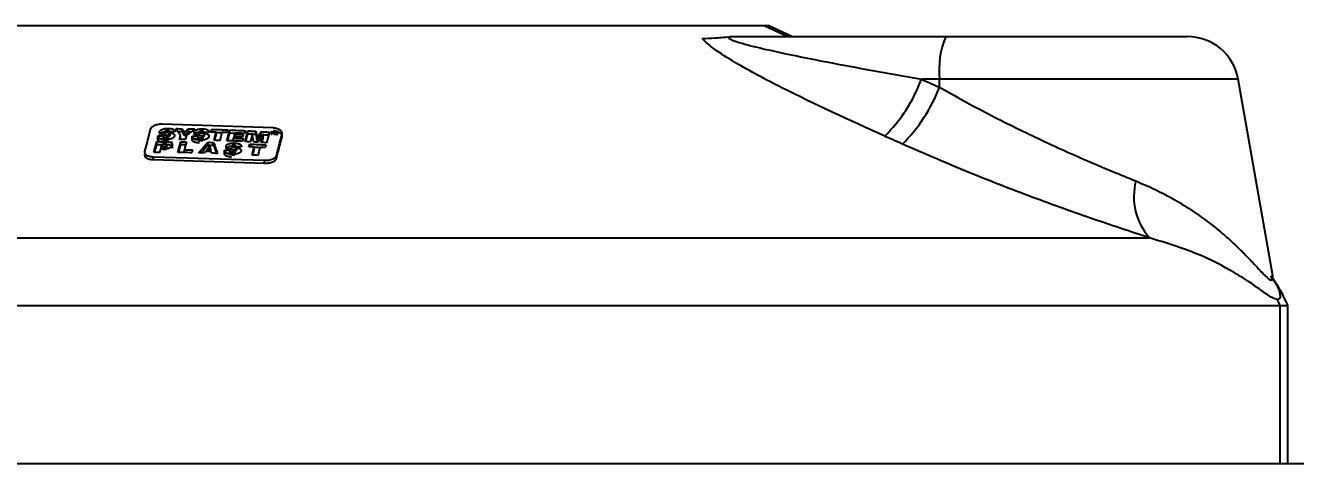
# Model space of a CAD drawing. Header units: millimetres. Extents: x 10 to 584, y 10 to 410.
# Drawn here: x 297.709 to 300.984, y 225.778 to 226.907 of the extents above; entities that cross this region are included whole.
import ezdxf

# ---------------------------------------------------------------- set-up
doc = ezdxf.new("R2010")
doc.units = ezdxf.units.MM
doc.layers.add('2', color=1, linetype='Continuous')
doc.styles.add('SLDTEXTSTYLE0', font='TXT', dxfattribs={"width": 0.7})
doc.dimstyles.new('SLDDIMSTYLE0', dxfattribs={"dimtxt": 3.5, "dimasz": 3.5, "dimexe": 0, "dimexo": 0.0625, "dimgap": 0.875, "dimtad": 1, "dimlfac": 15, "dimrnd": 1e-09, "dimzin": 12, "dimdsep": 46, "dimtxsty": 'SLDTEXTSTYLE0', "dimsah": 1, "dimcen": 0.09, "dimadec": 0, "dimazin": 3, "dimtfac": 1, "dimtofl": 0, "dimtmove": 0, "dimatfit": 3, "dimfxl": 0, "dimfrac": 2, "dimtolj": 1, "dimtzin": 12, "dimarcsym": 0})

# ---------------------------------------------------------------- blocks, each defined once
blk = doc.blocks.new('_D_1')
at = {"layer": '2', "color": 1}
for p, q in [((300.7018, 291.645), (391.2447, 291.645)), ((390.2447, 225.7783), (390.2447, 291.645)), ((264.8185, 225.7783), (391.2447, 225.7783))]:
    blk.add_line(p, q, dxfattribs=at)
for points in [[(390.2447, 291.645), (389.7062, 288.145), (390.7832, 288.145)], [(390.2447, 225.7783), (390.7832, 229.2783), (389.7062, 229.2783)]]:
    blk.add_solid(points, dxfattribs=at)
at = {"layer": '2', "color": 1, "char_height": 3.5, "attachment_point": 1, "rotation": 90, "style": 'SLDTEXTSTYLE0'}
for s, insert in [('50', (385.7184, 263.2932)), ('%%p', (385.733, 259.9537)), ('1000', (385.7184, 248.3064))]:
    blk.add_mtext(s, dxfattribs=dict(at, insert=insert))

msp = doc.modelspace()

# ---------------------------------------------------------------- linework, layer by layer
at = {"color": 59, "linetype": 'Continuous', "lineweight": 25}
for p, q in [((296.97103, 226.90689), (299.61402, 226.90689)), ((299.61402, 226.90689), (299.67484, 226.87832)), ((299.61402, 226.90689), (299.62397, 226.90689)), ((300.83626, 226.76814), (300.06628, 226.76814)), ((298.16574, 226.63428), (298.16574, 226.64056)), ((298.06495, 226.58833), (298.06495, 226.59494)), ((298.0723, 226.61288), (298.0723, 226.61883)), ((298.16092, 226.61164), (298.16092, 226.61763)), ((298.24856, 226.59773), (298.24856, 226.60402)), ((298.24374, 226.57514), (298.24374, 226.58114))]:
    msp.add_line(p, q, dxfattribs=at)
at = {"color": 7, "linetype": 'Continuous', "lineweight": 25}
for p, q in [((299.68525, 226.87832), (299.62397, 226.90689)), ((299.54447, 226.87832), (300.08233, 226.87832)), ((300.08233, 226.87832), (300.70495, 226.87832)), ((300.06628, 226.76814), (300.01983, 226.76814)), ((300.06584, 226.74774), (300.06628, 226.76814)), ((300.92459, 226.26717), (300.83626, 226.76814)), ((298.34777, 226.64272), (298.06178, 226.65257)), ((298.06969, 226.62642), (298.06969, 226.63378)), ((298.08263, 226.62288), (298.08263, 226.63024)), ((298.10689, 226.61309), (298.10954, 226.62331)), ((298.10954, 226.61596), (298.10954, 226.62331)), ((298.11356, 226.63349), (298.11356, 226.64085)), ((298.11887, 226.62317), (298.11887, 226.63053)), ((298.12982, 226.63327), (298.12982, 226.64062)), ((298.12982, 226.63327), (298.13689, 226.63315)), ((298.15831, 226.62533), (298.15831, 226.63269)), ((298.17124, 226.6215), (298.17124, 226.62885)), ((298.18768, 226.63214), (298.18953, 226.63924)), ((298.18953, 226.63188), (298.18953, 226.63924)), ((298.20107, 226.62436), (298.20107, 226.63171)), ((298.23613, 226.63019), (298.23613, 226.63755)), ((298.23613, 226.63019), (298.24895, 226.62962)), ((298.24901, 226.62982), (298.24811, 226.62638)), ((298.24811, 226.61972), (298.24811, 226.62638)), ((298.28281, 226.62797), (298.28281, 226.63532)), ((298.29421, 226.62467), (298.28952, 226.607)), ((298.29795, 226.60652), (298.29421, 226.62467)), ((298.30376, 226.6268), (298.30376, 226.63415)), ((298.31754, 226.62597), (298.31754, 226.63333)), ((298.34137, 226.63212), (298.34115, 226.63131)), ((298.34137, 226.63129), (298.34137, 226.63212)), ((298.3442, 226.62706), (298.3442, 226.6311)), ((298.34932, 226.63075), (298.34953, 226.63155)), ((298.35085, 226.6266), (298.35085, 226.63146)), ((298.3525, 226.63031), (298.35354, 226.62641)), ((298.35495, 226.62785), (298.35395, 226.63124)), ((298.35395, 226.62638), (298.35395, 226.63124)), ((298.35495, 226.62631), (298.35495, 226.62785)), ((298.35766, 226.62879), (298.35766, 226.63098)), ((298.35857, 226.62605), (298.35857, 226.62988)), ((298.37106, 226.61968), (298.37106, 226.62703)), ((298.04064, 226.57994), (298.04785, 226.6077)), ((298.04255, 226.57995), (298.04785, 226.60035)), ((298.04785, 226.60035), (298.04785, 226.6077)), ((298.04785, 226.60035), (298.06066, 226.60035)), ((298.05102, 226.61533), (298.05102, 226.62269)), ((298.05258, 226.62279), (298.05258, 226.61702)), ((298.06073, 226.60059), (298.05926, 226.59496)), ((298.05926, 226.58835), (298.05926, 226.59496)), ((298.06562, 226.62177), (298.06562, 226.61442)), ((298.0658, 226.61351), (298.0658, 226.62087)), ((298.07132, 226.60033), (298.07247, 226.60033)), ((298.07247, 226.60033), (298.07247, 226.60769)), ((298.07355, 226.59052), (298.07355, 226.59787)), ((298.0872, 226.59745), (298.0872, 226.60779)), ((298.10879, 226.61307), (298.10954, 226.61596)), ((298.10988, 226.60003), (298.10988, 226.60738)), ((298.12427, 226.62312), (298.12161, 226.6129)), ((298.13963, 226.6146), (298.13963, 226.62195)), ((298.1412, 226.62206), (298.1412, 226.61668)), ((298.15424, 226.62072), (298.15424, 226.61337)), ((298.15442, 226.61246), (298.15442, 226.61981)), ((298.16767, 226.61264), (298.16767, 226.62)), ((298.18025, 226.59855), (298.18025, 226.60591)), ((298.18513, 226.59642), (298.185, 226.59642)), ((298.19464, 226.59811), (298.19464, 226.60546)), ((298.24112, 226.58893), (298.24112, 226.59629)), ((298.24639, 226.6198), (298.24549, 226.61636)), ((298.24549, 226.609), (298.24549, 226.61636)), ((298.25106, 226.58966), (298.25106, 226.59278)), ((298.25223, 226.5887), (298.25223, 226.59255)), ((298.25407, 226.58482), (298.25407, 226.59218)), ((298.28763, 226.59405), (298.28763, 226.6014)), ((298.29916, 226.58623), (298.29916, 226.59359)), ((298.30634, 226.61755), (298.30648, 226.61755)), ((298.30634, 226.6102), (298.30634, 226.61755)), ((298.30634, 226.6102), (298.30648, 226.61019)), ((298.30648, 226.61019), (298.30648, 226.61755)), ((298.32198, 226.62302), (298.32185, 226.62303)), ((298.32198, 226.61567), (298.32198, 226.62302)), ((298.03979, 226.56867), (298.32577, 226.55967)), ((298.03979, 226.56131), (298.03979, 226.56867)), ((298.03979, 226.56131), (298.32577, 226.55231)), ((298.05754, 226.58835), (298.05536, 226.57995)), ((298.11924, 226.57919), (298.11924, 226.58654)), ((298.14039, 226.58616), (298.13854, 226.57905)), ((298.17816, 226.58204), (298.17816, 226.58803)), ((298.18719, 226.58177), (298.18719, 226.58775)), ((298.22246, 226.57855), (298.22246, 226.58591)), ((298.22402, 226.58602), (298.22402, 226.58059)), ((298.23706, 226.58438), (298.23706, 226.57702)), ((298.23724, 226.5761), (298.23724, 226.58346)), ((298.25048, 226.57602), (298.25048, 226.58338)), ((298.32577, 226.55231), (298.32577, 226.55967)), ((298.35635, 226.56427), (298.35635, 226.57162)), ((295.82479, 226.35981), (300.6074, 226.35981)), ((295.63083, 226.18554), (300.94416, 226.18554)), ((300.94416, 225.77832), (300.94416, 226.18554)), ((300.94416, 226.18554), (300.96417, 226.18554)), ((300.96417, 225.77832), (300.96417, 226.18554)), ((295.63083, 225.77832), (300.94416, 225.77832)), ((300.94416, 225.77832), (300.96417, 225.77832))]:
    msp.add_line(p, q, dxfattribs=at)
at = {"color": 7, "linetype": 'Continuous', "lineweight": 25, "flags": 128}
for points in [[(298.0312, 226.63854), (298.02297, 226.60714), (298.0165, 226.58246)], [(298.19571, 226.61112), (298.19871, 226.62265), (298.20107, 226.63171)], [(298.1976, 226.61106), (298.19871, 226.6153), (298.20107, 226.62436)], [(298.21579, 226.63119), (298.21279, 226.61967), (298.21043, 226.61061)], [(298.22892, 226.6099), (298.23296, 226.62538), (298.23613, 226.63755)], [(298.23102, 226.63776), (298.22998, 226.63379), (298.22917, 226.63067)], [(298.23082, 226.60982), (298.23296, 226.61803), (298.23613, 226.63019)], [(298.27065, 226.6253), (298.26969, 226.62162), (298.26894, 226.61873)], [(298.27568, 226.6357), (298.27464, 226.63174), (298.27383, 226.62863)], [(298.2756, 226.60774), (298.27964, 226.62319), (298.28281, 226.63532)], [(298.2775, 226.60764), (298.27964, 226.61583), (298.28281, 226.62797)], [(298.30376, 226.63415), (298.30521, 226.62486), (298.30634, 226.61755)], [(298.30376, 226.6268), (298.30521, 226.6175), (298.30634, 226.6102)], [(298.33849, 226.63198), (298.33445, 226.61659), (298.33128, 226.6045)], [(298.3442, 226.6311), (298.34361, 226.62888), (298.34315, 226.62713)], [(298.34523, 226.62699), (298.34582, 226.62921), (298.34628, 226.63096)], [(298.35085, 226.63146), (298.35014, 226.62879), (298.34958, 226.62669)], [(298.35151, 226.62655), (298.35207, 226.62866), (298.3525, 226.63031)], [(298.35766, 226.63098), (298.35614, 226.62923), (298.35495, 226.62785)], [(298.35554, 226.62627), (298.35724, 226.62829), (298.35857, 226.62988)], [(298.35857, 226.62988), (298.35801, 226.62777), (298.35758, 226.62612)], [(298.35951, 226.62598), (298.36022, 226.62865), (298.36077, 226.63075)], [(298.10267, 226.57963), (298.10671, 226.59517), (298.10988, 226.60738)], [(298.10457, 226.57961), (298.10671, 226.58782), (298.10988, 226.60003)], [(298.1246, 226.60717), (298.1216, 226.59562), (298.11924, 226.58654)], [(298.185, 226.59642), (298.18117, 226.59172), (298.17816, 226.58803)], [(298.18719, 226.58775), (298.18604, 226.5926), (298.18513, 226.59642)], [(298.27105, 226.61514), (298.27002, 226.61118), (298.2692, 226.60807)], [(298.28579, 226.59433), (298.28682, 226.59829), (298.28763, 226.6014)], [(298.2938, 226.5731), (298.29681, 226.58457), (298.29916, 226.59359)], [(298.31389, 226.59272), (298.31089, 226.58126), (298.30853, 226.57225)], [(298.31736, 226.60538), (298.31995, 226.61526), (298.32198, 226.62302)], [(298.31926, 226.60526), (298.31995, 226.6079), (298.32198, 226.61567)], [(298.32912, 226.59894), (298.32809, 226.59499), (298.32727, 226.59189)], [(298.1734, 226.58218), (298.17163, 226.58), (298.17023, 226.57828)], [(298.18957, 226.5777), (298.18902, 226.57995), (298.18859, 226.58172)], [(298.2957, 226.57299), (298.29681, 226.57722), (298.29916, 226.58623)]]:
    msp.add_lwpolyline(points, dxfattribs=at)
at = {"color": 7, "linetype": 'Continuous', "lineweight": 25}
for centre, radius, start, end in [((300.28928, 226.7919), 0.22426, 157.33636, 186.08389), ((300.70495, 226.74498), 0.13333, 10, 90), ((299.63439, 226.91405), 0.41213, 314.79867, 339.26518), ((299.68253, 226.89302), 0.40992, 314.61247, 339.24267), ((300.73123, 226.46723), 0.16394, 166.19832, 220.94063), ((300.65632, 226.05771), 0.33333, 22.54999, 37.56844), ((300.63479, 226.05804), 0.33461, 22.3974, 25.16164)]:
    msp.add_arc(centre, radius, start, end, dxfattribs=at)
for points, knots in [([(299.45381, 226.87304), (299.46461, 226.87357), (299.48628, 226.87463), (299.517, 226.87695), (299.53241, 226.87811)], [0, 0, 0, 0, 0.4982266, 1, 1, 1, 1]), ([(299.92479, 226.6216), (299.83421, 226.66278), (299.69821, 226.72462), (299.55509, 226.80104), (299.48431, 226.84488), (299.46319, 226.86438), (299.45381, 226.87304)], [0, 0, 0, 0, 0.4984636, 0.748462, 0.8883465, 1, 1, 1, 1]), ([(299.53241, 226.87811), (299.53051, 226.87795), (299.52692, 226.87763), (299.52356, 226.87661), (299.52242, 226.87518), (299.52364, 226.87335), (299.52708, 226.87118), (299.53265, 226.86869), (299.54033, 226.86588), (299.56481, 226.85811), (299.60909, 226.84729), (299.67486, 226.8329), (299.759, 226.81588), (299.87545, 226.79389), (299.96777, 226.77742), (300.01983, 226.76814)], [0, 0, 0, 0, 0.0149832, 0.0283192, 0.040951, 0.0539754, 0.0684002, 0.0849795, 0.1042158, 0.126432, 0.2515849, 0.3624927, 0.5007335, 0.7184651, 1, 1, 1, 1]), ([(299.53241, 226.87811), (299.53467, 226.87818), (299.53869, 226.87829), (299.5427, 226.87831), (299.54447, 226.87832)], [0, 0, 0, 0, 0.5605628, 1, 1, 1, 1]), ([(300.01983, 226.76814), (300.02842, 226.76433), (300.04376, 226.75754), (300.05909, 226.75073), (300.06584, 226.74774)], [0, 0, 0, 0, 0.56, 1, 1, 1, 1]), ([(300.06584, 226.74774), (300.10768, 226.72452), (300.19124, 226.67814), (300.32302, 226.61368), (300.45279, 226.55503), (300.53306, 226.52225), (300.57203, 226.50634)], [0, 0, 0, 0, 0.2498187, 0.4989405, 0.7567786, 1, 1, 1, 1]), ([(298.06178, 226.65257), (298.05985, 226.6525), (298.05592, 226.65237), (298.05023, 226.65134), (298.04499, 226.64988), (298.03916, 226.6474), (298.03346, 226.64359), (298.03197, 226.64025), (298.0312, 226.63854)], [0, 0, 0, 0, 0.122416, 0.2493153, 0.373641, 0.5005524, 0.7437704, 1, 1, 1, 1]), ([(298.06957, 226.62456), (298.06754, 226.6249), (298.0635, 226.62558), (298.05903, 226.62686), (298.05672, 226.62833), (298.05522, 226.63008), (298.05536, 226.63157), (298.05546, 226.63261)], [0, 0, 0, 0, 0.2516832, 0.4999401, 0.6151977, 0.7337479, 1, 1, 1, 1]), ([(298.05546, 226.63261), (298.05597, 226.63384), (298.05693, 226.63616), (298.06089, 226.63878), (298.06512, 226.64031), (298.06891, 226.64115), (298.07299, 226.64169), (298.07574, 226.64175), (298.07712, 226.64177)], [0, 0, 0, 0, 0.2668211, 0.4993242, 0.6216487, 0.7481409, 0.873413, 1, 1, 1, 1]), ([(298.05546, 226.62525), (298.05597, 226.62649), (298.05693, 226.6288), (298.06089, 226.63143), (298.06512, 226.63295), (298.06892, 226.63379), (298.07299, 226.63433), (298.07574, 226.63439), (298.07712, 226.63442)], [0, 0, 0, 0, 0.2668554, 0.4993268, 0.621701, 0.7481427, 0.8734404, 1, 1, 1, 1]), ([(298.07905, 226.62134), (298.07906, 226.62159), (298.07908, 226.62197), (298.07868, 226.6224), (298.07774, 226.62296), (298.07458, 226.62369), (298.07157, 226.62421), (298.06957, 226.62456)], [0, 0, 0, 0, 0.1318527, 0.1915092, 0.2502686, 0.4998941, 1, 1, 1, 1]), ([(298.07546, 226.63563), (298.07476, 226.63562), (298.07346, 226.63559), (298.07188, 226.6353), (298.07087, 226.63496), (298.07028, 226.63461), (298.06986, 226.63421), (298.06975, 226.63393), (298.06969, 226.63378)], [0, 0, 0, 0, 0.2671369, 0.4993886, 0.6202907, 0.7388984, 0.8631467, 1, 1, 1, 1]), ([(298.06969, 226.63378), (298.0697, 226.63363), (298.06971, 226.63334), (298.07016, 226.63279), (298.07176, 226.63202), (298.0762, 226.63119), (298.08005, 226.63062), (298.08263, 226.63024)], [0, 0, 0, 0, 0.0606095, 0.1205662, 0.2505845, 0.5004387, 1, 1, 1, 1]), ([(298.06969, 226.62642), (298.0697, 226.62628), (298.06971, 226.62599), (298.07016, 226.62543), (298.07176, 226.62466), (298.0762, 226.62384), (298.08005, 226.62326), (298.08263, 226.62288)], [0, 0, 0, 0, 0.0606419, 0.1206085, 0.2505912, 0.5004432, 1, 1, 1, 1]), ([(298.07962, 226.63492), (298.07895, 226.63515), (298.07775, 226.63556), (298.07616, 226.63561), (298.07546, 226.63563)], [0, 0, 0, 0, 0.5585127, 1, 1, 1, 1]), ([(298.07712, 226.64177), (298.07986, 226.64168), (298.084, 226.64153), (298.08869, 226.64043), (298.09141, 226.63929), (298.09328, 226.63791), (298.09492, 226.63573), (298.0948, 226.6339), (298.09471, 226.63261)], [0, 0, 0, 0, 0.2491985, 0.3760112, 0.499465, 0.6103217, 0.7281128, 1, 1, 1, 1]), ([(298.08079, 226.6327), (298.08088, 226.63292), (298.08105, 226.63334), (298.08092, 226.63395), (298.08047, 226.63449), (298.07991, 226.63478), (298.07962, 226.63492)], [0, 0, 0, 0, 0.2741154, 0.5225925, 0.7592717, 1, 1, 1, 1]), ([(298.08079, 226.62534), (298.08088, 226.62556), (298.08105, 226.62599), (298.08092, 226.6266), (298.08047, 226.62714), (298.07991, 226.62742), (298.07962, 226.62756)], [0, 0, 0, 0, 0.2741154, 0.5225924, 0.7592717, 1, 1, 1, 1]), ([(298.09471, 226.63261), (298.09211, 226.63263), (298.08747, 226.63266), (298.08283, 226.63269), (298.08079, 226.6327)], [0, 0, 0, 0, 0.55999997, 1, 1, 1, 1]), ([(298.08263, 226.63024), (298.0846, 226.62984), (298.08823, 226.62912), (298.09232, 226.6273), (298.09433, 226.62488), (298.09411, 226.6231), (298.094, 226.62214)], [0, 0, 0, 0, 0.2706987, 0.4978774, 0.7315413, 1, 1, 1, 1]), ([(298.0973, 226.64101), (298.10034, 226.64098), (298.10576, 226.64094), (298.11118, 226.64087), (298.11356, 226.64085)], [0, 0, 0, 0, 0.5599999, 1, 1, 1, 1]), ([(298.10954, 226.62331), (298.10726, 226.62662), (298.10318, 226.63252), (298.0991, 226.63841), (298.0973, 226.64101)], [0, 0, 0, 0, 0.56, 1, 1, 1, 1]), ([(298.10243, 226.6336), (298.10376, 226.63359), (298.10747, 226.63356), (298.11118, 226.63352), (298.11356, 226.63349)], [0, 0, 0, 0, 0.3574038, 1, 1, 1, 1]), ([(298.11356, 226.64085), (298.11455, 226.63892), (298.11632, 226.63548), (298.11809, 226.63204), (298.11887, 226.63053)], [0, 0, 0, 0, 0.56, 1, 1, 1, 1]), ([(298.11356, 226.63349), (298.11455, 226.63156), (298.11632, 226.62813), (298.11809, 226.62468), (298.11887, 226.62317)], [0, 0, 0, 0, 0.56, 1, 1, 1, 1]), ([(298.11887, 226.63053), (298.12091, 226.63241), (298.12456, 226.63578), (298.12822, 226.63914), (298.12982, 226.64062)], [0, 0, 0, 0, 0.56, 1, 1, 1, 1]), ([(298.11887, 226.62317), (298.12091, 226.62506), (298.12456, 226.62842), (298.12822, 226.63179), (298.12982, 226.63327)], [0, 0, 0, 0, 0.56, 1, 1, 1, 1]), ([(298.14595, 226.64034), (298.1419, 226.63713), (298.13467, 226.63139), (298.12744, 226.62565), (298.12427, 226.62312)], [0, 0, 0, 0, 0.56, 1, 1, 1, 1]), ([(298.12982, 226.64062), (298.13283, 226.64057), (298.13821, 226.64049), (298.14358, 226.64038), (298.14595, 226.64034)], [0, 0, 0, 0, 0.5599999, 1, 1, 1, 1]), ([(298.15819, 226.62344), (298.15616, 226.62382), (298.15212, 226.62459), (298.14765, 226.62597), (298.14534, 226.6275), (298.14384, 226.62929), (298.14398, 226.63079), (298.14408, 226.63182)], [0, 0, 0, 0, 0.2516907, 0.4999317, 0.6154613, 0.7341317, 1, 1, 1, 1]), ([(298.14408, 226.63182), (298.14459, 226.63305), (298.14554, 226.63536), (298.1495, 226.63791), (298.15374, 226.63935), (298.15754, 226.64011), (298.16161, 226.64056), (298.16436, 226.64056), (298.16574, 226.64056)], [0, 0, 0, 0, 0.2671038, 0.4993335, 0.6215381, 0.7480786, 0.8733182, 1, 1, 1, 1]), ([(298.14408, 226.62447), (298.14459, 226.6257), (298.14554, 226.628), (298.14951, 226.63055), (298.15375, 226.632), (298.15754, 226.63275), (298.16161, 226.63321), (298.16436, 226.6332), (298.16574, 226.6332)], [0, 0, 0, 0, 0.2671383, 0.4993361, 0.6215904, 0.7480804, 0.8733457, 1, 1, 1, 1]), ([(298.16767, 226.62), (298.16768, 226.62025), (298.16771, 226.62063), (298.1673, 226.62108), (298.16636, 226.62165), (298.1632, 226.62245), (298.1602, 226.62304), (298.15819, 226.62344)], [0, 0, 0, 0, 0.1310667, 0.1909439, 0.2503518, 0.5000061, 1, 1, 1, 1]), ([(298.16408, 226.63443), (298.16338, 226.63443), (298.16208, 226.63443), (298.1605, 226.63417), (298.15949, 226.63385), (298.15889, 226.63352), (298.15847, 226.63312), (298.15836, 226.63284), (298.15831, 226.63269)], [0, 0, 0, 0, 0.2673154, 0.4992525, 0.6208944, 0.739622, 0.8635838, 1, 1, 1, 1]), ([(298.15831, 226.63269), (298.15831, 226.63254), (298.15833, 226.63225), (298.15878, 226.63169), (298.16038, 226.63088), (298.16481, 226.62995), (298.16867, 226.62929), (298.17124, 226.62885)], [0, 0, 0, 0, 0.06048691, 0.12043168, 0.2505875, 0.50047909, 1, 1, 1, 1]), ([(298.15831, 226.62533), (298.15831, 226.62519), (298.15833, 226.6249), (298.15878, 226.62433), (298.16038, 226.62352), (298.16481, 226.6226), (298.16867, 226.62194), (298.17124, 226.6215)], [0, 0, 0, 0, 0.0605192, 0.1204738, 0.2505941, 0.5004835, 1, 1, 1, 1]), ([(298.16824, 226.63362), (298.16758, 226.63386), (298.16638, 226.6343), (298.16478, 226.63439), (298.16408, 226.63443)], [0, 0, 0, 0, 0.5585729, 1, 1, 1, 1]), ([(298.16574, 226.64056), (298.16848, 226.6404), (298.17263, 226.64016), (298.17731, 226.63896), (298.18003, 226.63775), (298.18189, 226.63633), (298.18353, 226.63411), (298.18341, 226.63227), (298.18333, 226.63098)], [0, 0, 0, 0, 0.2492295, 0.3759868, 0.4994837, 0.6104815, 0.7283475, 1, 1, 1, 1]), ([(298.16941, 226.63136), (298.16949, 226.63157), (298.16966, 226.63198), (298.16955, 226.63258), (298.16912, 226.63315), (298.16854, 226.63346), (298.16824, 226.63362)], [0, 0, 0, 0, 0.2603379, 0.4994505, 0.7482549, 1, 1, 1, 1]), ([(298.16941, 226.62401), (298.1695, 226.62422), (298.16966, 226.62462), (298.16955, 226.62523), (298.16912, 226.6258), (298.16854, 226.62611), (298.16824, 226.62626)], [0, 0, 0, 0, 0.2620189, 0.4995342, 0.7496939, 1, 1, 1, 1]), ([(298.18333, 226.63098), (298.18073, 226.63105), (298.17609, 226.63119), (298.17145, 226.63131), (298.16941, 226.63136)], [0, 0, 0, 0, 0.56, 1, 1, 1, 1]), ([(298.17124, 226.62885), (298.17322, 226.62842), (298.17684, 226.62761), (298.18093, 226.6257), (298.18295, 226.62323), (298.18273, 226.62144), (298.18261, 226.62048)], [0, 0, 0, 0, 0.2705714, 0.4978164, 0.7323808, 1, 1, 1, 1]), ([(298.20107, 226.63171), (298.19857, 226.63179), (298.19411, 226.63194), (298.18965, 226.63208), (298.18768, 226.63214)], [0, 0, 0, 0, 0.56, 1, 1, 1, 1]), ([(298.18953, 226.63924), (298.19727, 226.63899), (298.21111, 226.63855), (298.22493, 226.638), (298.23102, 226.63776)], [0, 0, 0, 0, 0.55999941, 1, 1, 1, 1]), ([(298.20107, 226.6315), (298.20497, 226.63137), (298.20986, 226.63122), (298.21475, 226.63103), (298.21574, 226.63099)], [0, 0, 0, 0, 0.7971182, 1, 1, 1, 1]), ([(298.22917, 226.63067), (298.22667, 226.63077), (298.22222, 226.63095), (298.21776, 226.63112), (298.21579, 226.63119)], [0, 0, 0, 0, 0.56, 1, 1, 1, 1]), ([(298.23613, 226.63755), (298.24351, 226.63723), (298.2567, 226.63666), (298.26988, 226.63599), (298.27568, 226.6357)], [0, 0, 0, 0, 0.5599994, 1, 1, 1, 1]), ([(298.24811, 226.62638), (298.25232, 226.62619), (298.25983, 226.62584), (298.26735, 226.62547), (298.27065, 226.6253)], [0, 0, 0, 0, 0.56, 1, 1, 1, 1]), ([(298.27383, 226.62863), (298.2692, 226.62886), (298.26092, 226.62928), (298.25265, 226.62966), (298.24901, 226.62982)], [0, 0, 0, 0, 0.56, 1, 1, 1, 1]), ([(298.28281, 226.63532), (298.28672, 226.63511), (298.29371, 226.63474), (298.30069, 226.63433), (298.30376, 226.63415)], [0, 0, 0, 0, 0.56, 1, 1, 1, 1]), ([(298.28281, 226.62797), (298.28672, 226.62776), (298.29371, 226.62738), (298.30069, 226.62698), (298.30376, 226.6268)], [0, 0, 0, 0, 0.5599993, 1, 1, 1, 1]), ([(298.30648, 226.61755), (298.30854, 226.62049), (298.31223, 226.62576), (298.31592, 226.63101), (298.31754, 226.63333)], [0, 0, 0, 0, 0.56, 1, 1, 1, 1]), ([(298.30648, 226.61019), (298.30854, 226.61314), (298.31223, 226.6184), (298.31592, 226.62366), (298.31754, 226.62597)], [0, 0, 0, 0, 0.56, 1, 1, 1, 1]), ([(298.31754, 226.63333), (298.32145, 226.63308), (298.32844, 226.63265), (298.33542, 226.63218), (298.33849, 226.63198)], [0, 0, 0, 0, 0.56, 1, 1, 1, 1]), ([(298.31754, 226.62597), (298.32145, 226.62573), (298.32781, 226.62533), (298.33415, 226.62491), (298.33659, 226.62475)], [0, 0, 0, 0, 0.615789, 1, 1, 1, 1]), ([(298.34115, 226.63131), (298.34172, 226.63127), (298.34274, 226.6312), (298.34376, 226.63113), (298.3442, 226.6311)], [0, 0, 0, 0, 0.5600051, 1, 1, 1, 1]), ([(298.34953, 226.63155), (298.34801, 226.63166), (298.34529, 226.63185), (298.34257, 226.63203), (298.34137, 226.63212)], [0, 0, 0, 0, 0.5599947, 1, 1, 1, 1]), ([(298.34315, 226.62713), (298.34354, 226.6271), (298.34423, 226.62706), (298.34492, 226.62701), (298.34523, 226.62699)], [0, 0, 0, 0, 0.5600035, 1, 1, 1, 1]), ([(298.34628, 226.63096), (298.34685, 226.63092), (298.34786, 226.63085), (298.34887, 226.63078), (298.34932, 226.63075)], [0, 0, 0, 0, 0.560005, 1, 1, 1, 1]), ([(298.37106, 226.62703), (298.37119, 226.62874), (298.37145, 226.63211), (298.36772, 226.63616), (298.36319, 226.63895), (298.35873, 226.64073), (298.35358, 226.64212), (298.34968, 226.64253), (298.34777, 226.64272)], [0, 0, 0, 0, 0.2539838, 0.4983306, 0.6250056, 0.7493344, 0.877269, 1, 1, 1, 1]), ([(298.37106, 226.61968), (298.37119, 226.62139), (298.37145, 226.62475), (298.36772, 226.62881), (298.36319, 226.6316), (298.35873, 226.63337), (298.35358, 226.63476), (298.34968, 226.63517), (298.34777, 226.63537)], [0, 0, 0, 0, 0.2540152, 0.4983329, 0.625059, 0.7493364, 0.8772935, 1, 1, 1, 1]), ([(298.34958, 226.62669), (298.34994, 226.62666), (298.35058, 226.62662), (298.35123, 226.62657), (298.35151, 226.62655)], [0, 0, 0, 0, 0.5600032, 1, 1, 1, 1]), ([(298.35395, 226.63124), (298.35337, 226.63128), (298.35234, 226.63136), (298.3513, 226.63143), (298.35085, 226.63146)], [0, 0, 0, 0, 0.5599949, 1, 1, 1, 1]), ([(298.35354, 226.62641), (298.35391, 226.62638), (298.35458, 226.62633), (298.35525, 226.62629), (298.35554, 226.62627)], [0, 0, 0, 0, 0.5600033, 1, 1, 1, 1]), ([(298.35635, 226.57162), (298.35909, 226.58197), (298.364, 226.60045), (298.3689, 226.61891), (298.37106, 226.62703)], [0, 0, 0, 0, 0.56, 1, 1, 1, 1]), ([(298.35758, 226.62612), (298.35794, 226.62609), (298.35858, 226.62605), (298.35922, 226.626), (298.35951, 226.62598)], [0, 0, 0, 0, 0.5600032, 1, 1, 1, 1]), ([(298.36077, 226.63075), (298.36019, 226.63079), (298.35915, 226.63087), (298.35812, 226.63094), (298.35766, 226.63098)], [0, 0, 0, 0, 0.55999487, 1, 1, 1, 1]), ([(298.04785, 226.6077), (298.05245, 226.60771), (298.06066, 226.60772), (298.06886, 226.6077), (298.07247, 226.60769)], [0, 0, 0, 0, 0.56, 1, 1, 1, 1]), ([(298.06943, 226.6127), (298.06795, 226.61274), (298.065, 226.61281), (298.06087, 226.61342), (298.05723, 226.61433), (298.05438, 226.61557), (298.05239, 226.61704), (298.05068, 226.61938), (298.05088, 226.62133), (298.05102, 226.62269)], [0, 0, 0, 0, 0.126192, 0.2516187, 0.3777705, 0.500008, 0.6132706, 0.7317359, 1, 1, 1, 1]), ([(298.06943, 226.60534), (298.06795, 226.60538), (298.065, 226.60546), (298.06087, 226.60606), (298.05723, 226.60697), (298.05438, 226.60821), (298.05239, 226.60969), (298.05068, 226.61202), (298.05088, 226.61398), (298.05102, 226.61533)], [0, 0, 0, 0, 0.1262192, 0.2516207, 0.3778241, 0.500011, 0.6132956, 0.7317693, 1, 1, 1, 1]), ([(298.05102, 226.62269), (298.05376, 226.62269), (298.05867, 226.6227), (298.06358, 226.6227), (298.06574, 226.6227)], [0, 0, 0, 0, 0.56, 1, 1, 1, 1]), ([(298.05258, 226.61534), (298.05481, 226.61534), (298.05919, 226.61535), (298.06358, 226.61534), (298.06574, 226.61534)], [0, 0, 0, 0, 0.5075153, 1, 1, 1, 1]), ([(298.05926, 226.59496), (298.06032, 226.59496), (298.06222, 226.59495), (298.06412, 226.59495), (298.06495, 226.59494)], [0, 0, 0, 0, 0.56, 1, 1, 1, 1]), ([(298.06729, 226.60058), (298.06606, 226.60059), (298.06387, 226.60059), (298.06169, 226.60059), (298.06073, 226.60059)], [0, 0, 0, 0, 0.56, 1, 1, 1, 1]), ([(298.06495, 226.59494), (298.06597, 226.59495), (298.06754, 226.59495), (298.06959, 226.59517), (298.07094, 226.59547), (298.07198, 226.59591), (298.07308, 226.59669), (298.07335, 226.59738), (298.07355, 226.59787)], [0, 0, 0, 0, 0.25046693, 0.38393663, 0.50054079, 0.60596363, 0.72010366, 1, 1, 1, 1]), ([(298.06495, 226.58759), (298.06597, 226.58759), (298.06754, 226.58759), (298.06959, 226.58781), (298.07095, 226.58811), (298.07198, 226.58855), (298.07308, 226.58934), (298.07335, 226.59003), (298.07355, 226.59052)], [0, 0, 0, 0, 0.2504718, 0.3840666, 0.5005532, 0.6060379, 0.7202042, 1, 1, 1, 1]), ([(298.06574, 226.6227), (298.06567, 226.62235), (298.06555, 226.62174), (298.06572, 226.62114), (298.0658, 226.62087)], [0, 0, 0, 0, 0.5598278, 1, 1, 1, 1]), ([(298.06564, 226.61442), (298.06563, 226.61438), (298.0656, 226.61408), (298.0657, 226.61378), (298.0658, 226.61351)], [0, 0, 0, 0, 0.1169205, 1, 1, 1, 1]), ([(298.0658, 226.62087), (298.06597, 226.62056), (298.06631, 226.61997), (298.06775, 226.61929), (298.06982, 226.6189), (298.07143, 226.61886), (298.0723, 226.61883)], [0, 0, 0, 0, 0.247108, 0.4750844, 0.7166977, 1, 1, 1, 1]), ([(298.0658, 226.61351), (298.06597, 226.61321), (298.06631, 226.61262), (298.06775, 226.61194), (298.06982, 226.61154), (298.07143, 226.6115), (298.0723, 226.61148)], [0, 0, 0, 0, 0.247108, 0.4750844, 0.7166977, 1, 1, 1, 1]), ([(298.08754, 226.5981), (298.08705, 226.5968), (298.08615, 226.59441), (298.08262, 226.59161), (298.07867, 226.58993), (298.07494, 226.58897), (298.07071, 226.58841), (298.06778, 226.58836), (298.06624, 226.58833)], [0, 0, 0, 0, 0.27152548, 0.49855479, 0.62170491, 0.74103493, 0.86468634, 1, 1, 1, 1]), ([(298.07355, 226.59787), (298.07361, 226.59832), (298.07369, 226.59895), (298.07311, 226.59967), (298.07241, 226.60007), (298.07135, 226.60036), (298.06962, 226.60057), (298.0682, 226.60058), (298.06729, 226.60058)], [0, 0, 0, 0, 0.282463, 0.3962635, 0.4996947, 0.6156897, 0.749669, 1, 1, 1, 1]), ([(298.07355, 226.59052), (298.07361, 226.59096), (298.07369, 226.59159), (298.07311, 226.59231), (298.07241, 226.59272), (298.07135, 226.593), (298.06962, 226.59321), (298.0682, 226.59322), (298.06729, 226.59323)], [0, 0, 0, 0, 0.2825708, 0.3963432, 0.4997073, 0.6158222, 0.7496738, 1, 1, 1, 1]), ([(298.094, 226.62214), (298.09343, 226.62078), (298.09261, 226.61882), (298.08944, 226.61653), (298.08646, 226.61512), (298.08273, 226.61399), (298.077, 226.61292), (298.07245, 226.61279), (298.06943, 226.6127)], [0, 0, 0, 0, 0.2667815, 0.3850334, 0.4996885, 0.6220158, 0.7500605, 1, 1, 1, 1]), ([(298.07905, 226.61398), (298.07906, 226.61424), (298.07908, 226.61461), (298.07868, 226.61505), (298.07774, 226.6156), (298.07458, 226.61633), (298.07157, 226.61686), (298.06957, 226.6172)], [0, 0, 0, 0, 0.1319316, 0.1915689, 0.2502794, 0.4999013, 1, 1, 1, 1]), ([(298.0723, 226.61883), (298.07316, 226.61886), (298.0744, 226.61889), (298.07594, 226.61918), (298.07693, 226.61946), (298.07775, 226.61983), (298.07865, 226.62044), (298.07889, 226.62097), (298.07905, 226.62134)], [0, 0, 0, 0, 0.2632774, 0.3826026, 0.4997449, 0.6153904, 0.7337444, 1, 1, 1, 1]), ([(298.0723, 226.61148), (298.07316, 226.6115), (298.0744, 226.61153), (298.07594, 226.61182), (298.07693, 226.61211), (298.07775, 226.61247), (298.07865, 226.61309), (298.07889, 226.61362), (298.07905, 226.61398)], [0, 0, 0, 0, 0.26337979, 0.38268175, 0.49976231, 0.61546334, 0.73383903, 1, 1, 1, 1]), ([(298.07247, 226.60769), (298.07383, 226.60765), (298.07646, 226.60757), (298.08001, 226.60695), (298.08295, 226.60593), (298.08577, 226.60418), (298.08791, 226.60153), (298.08767, 226.59927), (298.08754, 226.5981)], [0, 0, 0, 0, 0.1287437, 0.24952266, 0.37080902, 0.50095421, 0.73977041, 1, 1, 1, 1]), ([(298.07247, 226.60033), (298.07383, 226.60029), (298.07646, 226.60022), (298.08001, 226.59959), (298.08295, 226.59857), (298.08577, 226.59683), (298.0879, 226.59417), (298.08767, 226.59192), (298.08754, 226.59074)], [0, 0, 0, 0, 0.12878089, 0.24957069, 0.37084541, 0.50096464, 0.7398404, 1, 1, 1, 1]), ([(298.12161, 226.6129), (298.11886, 226.61294), (298.11395, 226.61301), (298.10905, 226.61307), (298.10689, 226.61309)], [0, 0, 0, 0, 0.55999998, 1, 1, 1, 1]), ([(298.10988, 226.60738), (298.11263, 226.60735), (298.11754, 226.60728), (298.12244, 226.60721), (298.1246, 226.60717)], [0, 0, 0, 0, 0.5599999, 1, 1, 1, 1]), ([(298.10988, 226.60003), (298.11263, 226.59999), (298.1169, 226.59994), (298.12117, 226.59987), (298.1227, 226.59985)], [0, 0, 0, 0, 0.6431845, 1, 1, 1, 1]), ([(298.15805, 226.61152), (298.15657, 226.61159), (298.15361, 226.61174), (298.14949, 226.61243), (298.14585, 226.61342), (298.14208, 226.61515), (298.13924, 226.61806), (298.1395, 226.62059), (298.13963, 226.62195)], [0, 0, 0, 0, 0.1262552, 0.2518801, 0.378142, 0.5006383, 0.731791, 1, 1, 1, 1]), ([(298.15805, 226.60417), (298.15657, 226.60424), (298.15361, 226.60438), (298.14949, 226.60507), (298.14584, 226.60607), (298.14208, 226.60779), (298.13924, 226.61071), (298.1395, 226.61324), (298.13963, 226.6146)], [0, 0, 0, 0, 0.1262822, 0.2518819, 0.3781953, 0.5006408, 0.7318245, 1, 1, 1, 1]), ([(298.13963, 226.62195), (298.14238, 226.6219), (298.14729, 226.62181), (298.1522, 226.6217), (298.15436, 226.62165)], [0, 0, 0, 0, 0.5599999, 1, 1, 1, 1]), ([(298.1412, 226.61457), (298.14343, 226.61452), (298.14781, 226.61444), (298.1522, 226.61434), (298.15436, 226.61429)], [0, 0, 0, 0, 0.5075231, 1, 1, 1, 1]), ([(298.15436, 226.62165), (298.15429, 226.6213), (298.15417, 226.62069), (298.15434, 226.62008), (298.15442, 226.61981)], [0, 0, 0, 0, 0.5598155, 1, 1, 1, 1]), ([(298.15426, 226.61337), (298.15425, 226.61333), (298.15421, 226.61302), (298.15432, 226.61272), (298.15442, 226.61246)], [0, 0, 0, 0, 0.1156615, 1, 1, 1, 1]), ([(298.15442, 226.61981), (298.15459, 226.6195), (298.15493, 226.6189), (298.15638, 226.61818), (298.15844, 226.61774), (298.16005, 226.61767), (298.16092, 226.61763)], [0, 0, 0, 0, 0.247222, 0.4755934, 0.7173014, 1, 1, 1, 1]), ([(298.15442, 226.61246), (298.15459, 226.61214), (298.15493, 226.61154), (298.15638, 226.61083), (298.15844, 226.61039), (298.16005, 226.61031), (298.16092, 226.61027)], [0, 0, 0, 0, 0.247222, 0.4755934, 0.7173014, 1, 1, 1, 1]), ([(298.15544, 226.57867), (298.16007, 226.58376), (298.16834, 226.59285), (298.17661, 226.60192), (298.18025, 226.60591)], [0, 0, 0, 0, 0.56, 1, 1, 1, 1]), ([(298.18261, 226.62048), (298.18205, 226.61913), (298.18124, 226.61718), (298.17806, 226.61495), (298.17507, 226.61359), (298.17133, 226.61253), (298.1656, 226.61159), (298.16106, 226.61155), (298.15805, 226.61152)], [0, 0, 0, 0, 0.2666753, 0.3849288, 0.4997501, 0.6220134, 0.750157, 1, 1, 1, 1]), ([(298.16767, 226.61264), (298.16768, 226.6129), (298.16771, 226.61327), (298.1673, 226.61372), (298.16636, 226.61429), (298.1632, 226.6151), (298.1602, 226.61569), (298.15819, 226.61608)], [0, 0, 0, 0, 0.1311455, 0.1910035, 0.2503628, 0.5000134, 1, 1, 1, 1]), ([(298.16092, 226.61763), (298.16178, 226.61763), (298.16302, 226.61764), (298.16456, 226.61789), (298.16555, 226.61816), (298.16638, 226.61851), (298.16728, 226.61911), (298.16751, 226.61963), (298.16767, 226.62)], [0, 0, 0, 0, 0.2634389, 0.3826581, 0.4996495, 0.6158501, 0.7343195, 1, 1, 1, 1]), ([(298.16092, 226.61027), (298.16178, 226.61027), (298.16302, 226.61028), (298.16456, 226.61054), (298.16555, 226.61081), (298.16638, 226.61116), (298.16728, 226.61175), (298.16751, 226.61228), (298.16767, 226.61264)], [0, 0, 0, 0, 0.2635416, 0.3827376, 0.4996673, 0.6159235, 0.7344146, 1, 1, 1, 1]), ([(298.16198, 226.5785), (298.16443, 226.5812), (298.17052, 226.58789), (298.17661, 226.59456), (298.18025, 226.59855)], [0, 0, 0, 0, 0.4023144, 1, 1, 1, 1]), ([(298.18025, 226.60591), (298.18294, 226.60583), (298.18773, 226.60569), (298.19253, 226.60553), (298.19464, 226.60546)], [0, 0, 0, 0, 0.5599999, 1, 1, 1, 1]), ([(298.18025, 226.59855), (298.18294, 226.59847), (298.18773, 226.59833), (298.19253, 226.59818), (298.19464, 226.59811)], [0, 0, 0, 0, 0.5599997, 1, 1, 1, 1]), ([(298.19464, 226.60546), (298.19654, 226.60019), (298.19994, 226.59076), (298.20333, 226.58133), (298.20483, 226.57718)], [0, 0, 0, 0, 0.56, 1, 1, 1, 1]), ([(298.19464, 226.59811), (298.19654, 226.59283), (298.19904, 226.58589), (298.20154, 226.57894), (298.20214, 226.57728)], [0, 0, 0, 0, 0.7601777, 1, 1, 1, 1]), ([(298.21043, 226.61061), (298.20768, 226.61071), (298.20277, 226.61089), (298.19787, 226.61105), (298.19571, 226.61112)], [0, 0, 0, 0, 0.56, 1, 1, 1, 1]), ([(298.24101, 226.58702), (298.23897, 226.58744), (298.23494, 226.5883), (298.23047, 226.58978), (298.22816, 226.59135), (298.22665, 226.59318), (298.2268, 226.59468), (298.2269, 226.59571)], [0, 0, 0, 0, 0.25167809, 0.49987697, 0.61610175, 0.73501558, 1, 1, 1, 1]), ([(298.2269, 226.59571), (298.22741, 226.59693), (298.22835, 226.59922), (298.23232, 226.6017), (298.23657, 226.60306), (298.24037, 226.60374), (298.24445, 226.60411), (298.24718, 226.60405), (298.24856, 226.60402)], [0, 0, 0, 0, 0.2668742, 0.4993822, 0.6214414, 0.7480272, 0.8732136, 1, 1, 1, 1]), ([(298.2269, 226.58836), (298.2274, 226.58958), (298.22813, 226.59135), (298.23083, 226.5934), (298.23336, 226.59468), (298.23658, 226.59571), (298.24037, 226.59639), (298.24445, 226.59675), (298.24718, 226.59669), (298.24856, 226.59667)], [0, 0, 0, 0, 0.266592, 0.3854171, 0.4999792, 0.6219431, 0.7483283, 0.8733917, 1, 1, 1, 1]), ([(298.2692, 226.60807), (298.26169, 226.60844), (298.24826, 226.60909), (298.23483, 226.60965), (298.22892, 226.6099)], [0, 0, 0, 0, 0.56, 1, 1, 1, 1]), ([(298.2469, 226.59791), (298.2462, 226.59793), (298.2449, 226.59795), (298.24332, 226.59773), (298.24231, 226.59742), (298.2417, 226.59711), (298.24128, 226.59672), (298.24118, 226.59644), (298.24112, 226.59629)], [0, 0, 0, 0, 0.267905, 0.49924, 0.6211383, 0.7398174, 0.8636318, 1, 1, 1, 1]), ([(298.24112, 226.59629), (298.24113, 226.59614), (298.24116, 226.59585), (298.24161, 226.59527), (298.2432, 226.59443), (298.24763, 226.59341), (298.25149, 226.59267), (298.25407, 226.59218)], [0, 0, 0, 0, 0.0608621, 0.1209934, 0.2504335, 0.500409, 1, 1, 1, 1]), ([(298.24549, 226.61636), (298.25026, 226.61614), (298.25878, 226.61575), (298.2673, 226.61533), (298.27105, 226.61514)], [0, 0, 0, 0, 0.56, 1, 1, 1, 1]), ([(298.26894, 226.61873), (298.26473, 226.61894), (298.25721, 226.61931), (298.2497, 226.61965), (298.24639, 226.6198)], [0, 0, 0, 0, 0.56, 1, 1, 1, 1]), ([(298.25106, 226.59701), (298.25039, 226.59727), (298.2492, 226.59774), (298.2476, 226.59786), (298.2469, 226.59791)], [0, 0, 0, 0, 0.5586203, 1, 1, 1, 1]), ([(298.24856, 226.60402), (298.25131, 226.6038), (298.25545, 226.60348), (298.26012, 226.60218), (298.26284, 226.60092), (298.26472, 226.59946), (298.26636, 226.59719), (298.26623, 226.59535), (298.26614, 226.59406)], [0, 0, 0, 0, 0.2492414, 0.37594, 0.4994648, 0.6110645, 0.7291336, 1, 1, 1, 1]), ([(298.25223, 226.59473), (298.25231, 226.59494), (298.25248, 226.59534), (298.25237, 226.59595), (298.25194, 226.59653), (298.25135, 226.59685), (298.25106, 226.59701)], [0, 0, 0, 0, 0.2600613, 0.499395, 0.7480797, 1, 1, 1, 1]), ([(298.26614, 226.59406), (298.26354, 226.59419), (298.25891, 226.59442), (298.25427, 226.59463), (298.25223, 226.59473)], [0, 0, 0, 0, 0.56, 1, 1, 1, 1]), ([(298.25407, 226.59218), (298.25604, 226.5917), (298.25966, 226.59083), (298.26374, 226.58883), (298.26577, 226.58632), (298.26555, 226.58452), (298.26544, 226.58356)], [0, 0, 0, 0, 0.2703932, 0.4978132, 0.7326946, 1, 1, 1, 1]), ([(298.28952, 226.607), (298.28692, 226.60714), (298.28228, 226.60739), (298.27764, 226.60764), (298.2756, 226.60774)], [0, 0, 0, 0, 0.56, 1, 1, 1, 1]), ([(298.29916, 226.59359), (298.29667, 226.59373), (298.29221, 226.59398), (298.28775, 226.59423), (298.28579, 226.59433)], [0, 0, 0, 0, 0.56, 1, 1, 1, 1]), ([(298.28763, 226.6014), (298.29538, 226.60097), (298.30921, 226.60019), (298.32304, 226.59932), (298.32912, 226.59894)], [0, 0, 0, 0, 0.56, 1, 1, 1, 1]), ([(298.30893, 226.60589), (298.30688, 226.60601), (298.30322, 226.60622), (298.29956, 226.60643), (298.29795, 226.60652)], [0, 0, 0, 0, 0.56, 1, 1, 1, 1]), ([(298.29916, 226.59338), (298.30307, 226.59317), (298.30796, 226.5929), (298.31285, 226.59259), (298.31384, 226.59253)], [0, 0, 0, 0, 0.7976008, 1, 1, 1, 1]), ([(298.32185, 226.62303), (298.31944, 226.61983), (298.31513, 226.61412), (298.31082, 226.6084), (298.30893, 226.60589)], [0, 0, 0, 0, 0.56, 1, 1, 1, 1]), ([(298.32727, 226.59189), (298.32478, 226.59205), (298.32031, 226.59233), (298.31585, 226.5926), (298.31389, 226.59272)], [0, 0, 0, 0, 0.56, 1, 1, 1, 1]), ([(298.33128, 226.6045), (298.32868, 226.60466), (298.32404, 226.60496), (298.3194, 226.60525), (298.31736, 226.60538)], [0, 0, 0, 0, 0.56, 1, 1, 1, 1]), ([(298.35635, 226.56427), (298.35909, 226.57461), (298.364, 226.59309), (298.3689, 226.61155), (298.37106, 226.61968)], [0, 0, 0, 0, 0.5600002, 1, 1, 1, 1]), ([(299.97042, 226.6012), (299.9619, 226.60502), (299.94669, 226.61182), (299.93148, 226.61862), (299.92479, 226.6216)], [0, 0, 0, 0, 0.56, 1, 1, 1, 1]), ([(300.6074, 226.35981), (300.55752, 226.37618), (300.45765, 226.40894), (300.295, 226.46771), (300.13027, 226.53161), (300.02375, 226.57799), (299.97042, 226.6012)], [0, 0, 0, 0, 0.2502822, 0.5011028, 0.7501968, 1, 1, 1, 1]), ([(298.0165, 226.58246), (298.01636, 226.58076), (298.0161, 226.57744), (298.01979, 226.5737), (298.02435, 226.57127), (298.02884, 226.56985), (298.03401, 226.56885), (298.03788, 226.56873), (298.03979, 226.56867)], [0, 0, 0, 0, 0.254778, 0.4984786, 0.6250829, 0.7497792, 0.8772419, 1, 1, 1, 1]), ([(298.0165, 226.5751), (298.01636, 226.57341), (298.0161, 226.57009), (298.0198, 226.56634), (298.02435, 226.56392), (298.02884, 226.56249), (298.03401, 226.56149), (298.03788, 226.56137), (298.03979, 226.56131)], [0, 0, 0, 0, 0.2548097, 0.498481, 0.6251363, 0.7497812, 0.8772665, 1, 1, 1, 1]), ([(298.05536, 226.57995), (298.05261, 226.57995), (298.04771, 226.57996), (298.0428, 226.57995), (298.04064, 226.57994)], [0, 0, 0, 0, 0.56, 1, 1, 1, 1]), ([(298.06624, 226.58833), (298.06462, 226.58833), (298.06172, 226.58834), (298.05882, 226.58835), (298.05754, 226.58835)], [0, 0, 0, 0, 0.56, 1, 1, 1, 1]), ([(298.13854, 226.57905), (298.13184, 226.57918), (298.11989, 226.57941), (298.10793, 226.57957), (298.10267, 226.57963)], [0, 0, 0, 0, 0.5599998, 1, 1, 1, 1]), ([(298.11924, 226.58654), (298.12319, 226.58648), (298.13024, 226.58636), (298.13729, 226.58622), (298.14039, 226.58616)], [0, 0, 0, 0, 0.5599999, 1, 1, 1, 1]), ([(298.17023, 226.57828), (298.16747, 226.57836), (298.16254, 226.57849), (298.15761, 226.57861), (298.15544, 226.57867)], [0, 0, 0, 0, 0.56, 1, 1, 1, 1]), ([(298.18859, 226.58172), (298.18576, 226.58181), (298.18069, 226.58197), (298.17563, 226.58212), (298.1734, 226.58218)], [0, 0, 0, 0, 0.56, 1, 1, 1, 1]), ([(298.17816, 226.58803), (298.17985, 226.58798), (298.18286, 226.58789), (298.18587, 226.58779), (298.18719, 226.58775)], [0, 0, 0, 0, 0.5599999, 1, 1, 1, 1]), ([(298.20483, 226.57718), (298.20198, 226.57728), (298.19689, 226.57746), (298.19181, 226.57763), (298.18957, 226.5777)], [0, 0, 0, 0, 0.56000003, 1, 1, 1, 1]), ([(298.24087, 226.57508), (298.23938, 226.57518), (298.23642, 226.57538), (298.2323, 226.57616), (298.22866, 226.57723), (298.2249, 226.57904), (298.22205, 226.58201), (298.22231, 226.58455), (298.22246, 226.58591)], [0, 0, 0, 0, 0.1262109, 0.2518301, 0.3780601, 0.5006251, 0.7326083, 1, 1, 1, 1]), ([(298.24087, 226.56773), (298.23938, 226.56783), (298.23642, 226.56803), (298.2323, 226.5688), (298.22866, 226.56988), (298.2249, 226.57168), (298.22205, 226.57466), (298.22231, 226.57719), (298.22246, 226.57855)], [0, 0, 0, 0, 0.1262379, 0.2518318, 0.3781134, 0.5006276, 0.7326417, 1, 1, 1, 1]), ([(298.22246, 226.58591), (298.2252, 226.5858), (298.23011, 226.5856), (298.23501, 226.58539), (298.23717, 226.5853)], [0, 0, 0, 0, 0.5599999, 1, 1, 1, 1]), ([(298.22402, 226.57849), (298.22625, 226.5784), (298.23063, 226.57823), (298.23501, 226.57804), (298.23717, 226.57795)], [0, 0, 0, 0, 0.5075668, 1, 1, 1, 1]), ([(298.23717, 226.5853), (298.2371, 226.58496), (298.23698, 226.58434), (298.23716, 226.58373), (298.23724, 226.58346)], [0, 0, 0, 0, 0.559829, 1, 1, 1, 1]), ([(298.23707, 226.57702), (298.23707, 226.57699), (298.23703, 226.57668), (298.23714, 226.57637), (298.23724, 226.5761)], [0, 0, 0, 0, 0.1200913, 1, 1, 1, 1]), ([(298.23724, 226.58346), (298.23741, 226.58314), (298.23775, 226.58253), (298.23919, 226.58179), (298.24125, 226.5813), (298.24287, 226.5812), (298.24374, 226.58114)], [0, 0, 0, 0, 0.2470827, 0.4755737, 0.7173998, 1, 1, 1, 1]), ([(298.23724, 226.5761), (298.23741, 226.57579), (298.23775, 226.57518), (298.23919, 226.57443), (298.24125, 226.57395), (298.24287, 226.57384), (298.24374, 226.57378)], [0, 0, 0, 0, 0.2470827, 0.4755737, 0.7173998, 1, 1, 1, 1]), ([(298.26544, 226.58356), (298.26488, 226.58222), (298.26406, 226.58029), (298.26088, 226.57811), (298.25789, 226.57681), (298.25414, 226.57582), (298.2484, 226.57499), (298.24386, 226.57505), (298.24087, 226.57508)], [0, 0, 0, 0, 0.2669524, 0.3851071, 0.4997609, 0.6219893, 0.7502304, 1, 1, 1, 1]), ([(298.25048, 226.58338), (298.2505, 226.58364), (298.25052, 226.58401), (298.25011, 226.58447), (298.24917, 226.58506), (298.24602, 226.58593), (298.24301, 226.58658), (298.24101, 226.58702)], [0, 0, 0, 0, 0.1309005, 0.1908247, 0.2503415, 0.5000434, 1, 1, 1, 1]), ([(298.25048, 226.57602), (298.2505, 226.57628), (298.25052, 226.57666), (298.25011, 226.57711), (298.24917, 226.5777), (298.24602, 226.57857), (298.24301, 226.57923), (298.24101, 226.57966)], [0, 0, 0, 0, 0.1309789, 0.190884, 0.2503523, 0.5000506, 1, 1, 1, 1]), ([(298.24112, 226.58893), (298.24113, 226.58878), (298.24116, 226.58849), (298.24161, 226.58791), (298.2432, 226.58707), (298.24763, 226.58606), (298.25149, 226.58532), (298.25407, 226.58482)], [0, 0, 0, 0, 0.06089409, 0.12103514, 0.25043971, 0.50041312, 1, 1, 1, 1]), ([(298.24374, 226.58114), (298.24459, 226.58113), (298.24583, 226.58111), (298.24738, 226.58133), (298.24836, 226.58158), (298.2492, 226.58192), (298.2501, 226.5825), (298.25033, 226.58302), (298.25048, 226.58338)], [0, 0, 0, 0, 0.2637952, 0.3828848, 0.4996182, 0.6159817, 0.7344383, 1, 1, 1, 1]), ([(298.24374, 226.57378), (298.24459, 226.57377), (298.24584, 226.57375), (298.24738, 226.57398), (298.24836, 226.57423), (298.2492, 226.57456), (298.2501, 226.57514), (298.25033, 226.57566), (298.25048, 226.57602)], [0, 0, 0, 0, 0.2638982, 0.3829645, 0.4996363, 0.6160555, 0.7345339, 1, 1, 1, 1]), ([(298.25223, 226.58737), (298.25232, 226.58759), (298.25248, 226.58799), (298.25237, 226.5886), (298.25193, 226.58918), (298.25135, 226.5895), (298.25106, 226.58966)], [0, 0, 0, 0, 0.2617351, 0.4994776, 0.7495236, 1, 1, 1, 1]), ([(298.30853, 226.57225), (298.30578, 226.57241), (298.30087, 226.5727), (298.29596, 226.57298), (298.2938, 226.5731)], [0, 0, 0, 0, 0.56, 1, 1, 1, 1]), ([(298.32577, 226.55967), (298.32771, 226.5596), (298.33162, 226.55947), (298.33731, 226.56009), (298.34253, 226.56121), (298.34845, 226.56331), (298.35409, 226.56677), (298.35559, 226.57), (298.35635, 226.57162)], [0, 0, 0, 0, 0.1244428, 0.2501338, 0.3728819, 0.5005952, 0.7496397, 1, 1, 1, 1]), ([(298.32577, 226.55231), (298.32771, 226.55225), (298.33162, 226.55212), (298.33731, 226.55273), (298.34253, 226.55385), (298.34845, 226.55596), (298.35409, 226.55942), (298.35559, 226.56265), (298.35635, 226.56427)], [0, 0, 0, 0, 0.12446842, 0.25013508, 0.37293454, 0.50059599, 0.74964007, 1, 1, 1, 1]), ([(300.93765, 226.20031), (300.93289, 226.20173), (300.92334, 226.20459), (300.89837, 226.22288), (300.86654, 226.24527), (300.81479, 226.27801), (300.73393, 226.32058), (300.64955, 226.34674), (300.6074, 226.35981)], [0, 0, 0, 0, 0.1252668, 0.2508597, 0.365932, 0.5002104, 0.750357, 1, 1, 1, 1])]:
    msp.add_open_spline(points, degree=3, knots=knots, dxfattribs=at)
at = {"color": 59, "linetype": 'Continuous', "lineweight": 25}
for points, knots in [([(300.57203, 226.50634), (300.589, 226.49913), (300.62433, 226.48412), (300.67337, 226.45782), (300.71943, 226.42924), (300.7619, 226.39883), (300.7978, 226.3696), (300.828, 226.34236), (300.8537, 226.3171), (300.87519, 226.29447), (300.89216, 226.27615), (300.90914, 226.25823), (300.92102, 226.24871), (300.92533, 226.25364), (300.92648, 226.25924), (300.92452, 226.26577), (300.92413, 226.26708)], [0, 0, 0, 0, 0.0822828, 0.1712845, 0.2599723, 0.345929, 0.4373233, 0.5083049, 0.5773262, 0.655052, 0.7141916, 0.7652854, 0.8753941, 0.9285658, 0.9856162, 1, 1, 1, 1]), ([(300.91936, 226.26135), (300.92382, 226.25564), (300.9342, 226.24237), (300.94256, 226.22292), (300.9462, 226.20458), (300.9405, 226.20173), (300.93765, 226.20031)], [0, 0, 0, 0, 0.1920482, 0.4465473, 0.7233045, 1, 1, 1, 1])]:
    msp.add_open_spline(points, degree=3, knots=knots, dxfattribs=at)

# ---------------------------------------------------------------- dimensions: what is measured, and where the dimension line sits
at = {"layer": '2', "color": 1}
dim = msp.add_linear_dim(base=(390.24471, 291.64498), p1=(263.81849, 225.77832), p2=(299.70183, 291.64498), angle=90, text='1000%%p50', dimstyle='SLDDIMSTYLE0', dxfattribs=at)
dim.commit()
dim.dimension.update_dxf_attribs({"geometry": '_D_1', "text_midpoint": (390.24471, 258.71165), "dimtype": 160})

doc.saveas('drawing.dxf')
